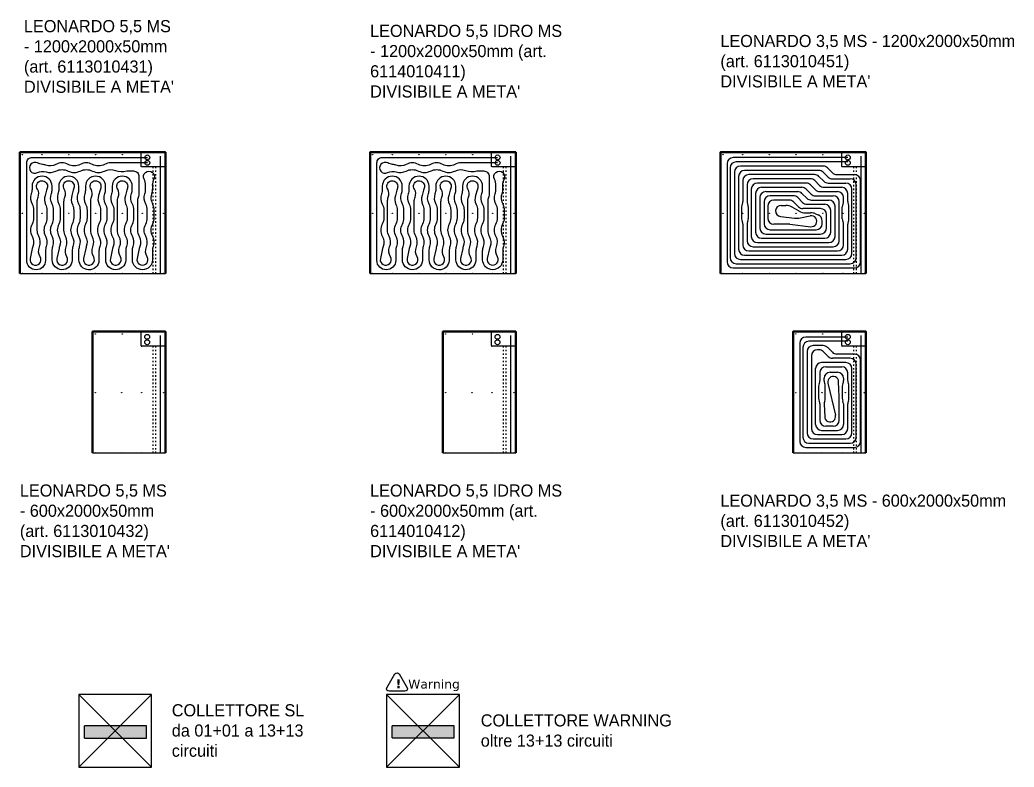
# Model space of a CAD drawing. Extents: x -1 to 18643, y 295 to 13407.
# Drawn here: x -1 to 8196, y 7244 to 13407 of the extents above; entities that cross this region are included whole.
import ezdxf

# ---------------------------------------------------------------- set-up
doc = ezdxf.new("R2010")
doc.units = 0
doc.linetypes.add('ACAD_ISO03W100', pattern=[30, 12, -18])
doc.layers.get('0').update_dxf_attribs({"linetype": 'CONTINUOUS'})
doc.layers.add('COLLETTORE', color=7, linetype='CONTINUOUS')
doc.layers.add('Pannelli Leonardo', color=7, linetype='CONTINUOUS')
doc.styles.add('STYLE1', font='style1')

# ---------------------------------------------------------------- blocks, each defined once
blk = doc.blocks.new('LEO_55_120')
at = {"color": 252, "linetype": 'ACAD_ISO03W100'}
for p, q in [((-103, -120.2), (-103, -1000)), ((-81, -120.2), (-81, -1000))]:
    blk.add_line(p, q, dxfattribs=at)
at = {"color": 254}
blk.add_line((-1200, -1000), (0, -1000), dxfattribs=at)
blk.add_lwpolyline([(0, -1000), (0, -120.2), (-194.2, -120.2, -0.414214), (-199.2, -115.2), (-199.2, 0), (-1200, 0), (-1200, -1000)], format="xyb")
at = {"lineweight": 50}
blk.add_lwpolyline([(-1200, -1000), (-1200, 0), (0, 0), (0, -1000)], dxfattribs=at)
at = {"color": 152}
blk.add_lwpolyline([(-149.1, -87.9), (-451.5, -87.9, 0.123106), (-501.6, -100.4, -0.25), (-601.8, -100.4, 0.25), (-702, -100.4, -0.25), (-802.2, -100.4, 0.25), (-902.4, -100.4, -0.206158), (-986.3, -107.4, 0.054943), (-1014.8, -101.2, -0.095573), (-1054.3, -89.3, 1.665894), (-1056.1, -168.9, -0.181331), (-984.6, -163.1, 0.18735), (-902.4, -155.5, -0.235407), (-802.2, -155.5, 0.235407), (-702, -155.5, -0.235407), (-601.8, -155.5, 0.235407), (-501.6, -155.5, -0.204707), (-412.7, -150.3, 0.147665), (-319, -155.2), (-263.4, -155, -0.416264), (-218.3, -200.1), (-218.3, -337.3, -0.087943), (-224.8, -373.9, 0.094898), (-230.3, -407.7), (-230.3, -643, 0.123106), (-217.8, -693.1, -0.211907), (-211.5, -779.2, 0.033382), (-215.7, -794), (-233.8, -877.8, 1.237925), (-145.6, -877.8, 0.079481), (-150.8, -864.5, -0.228638), (-157.4, -781.8, 0.218067), (-162.6, -693.1, -0.249395), (-162.6, -592.9, 0.122527), (-150.1, -542.8), (-150.1, -477.9, 0.123106), (-162.6, -427.8, -0.206158), (-169.7, -343.8, 0.058149), (-163.4, -314, -0.004694), (-163.2, -272.7, 0.122942), (-175.5, -223.3, -1.662727), (-95.9, -223.2, 0.122732), (-108.2, -272.5, -0.015289), (-108.2, -311.8, -0.052178), (-111.4, -333.6, 0.108077), (-119.7, -386.5, 0.039531), (-105.7, -431.4, -0.112856), (-95, -477.9), (-95, -540.3, -0.120224), (-108.1, -594, 0.246985), (-107.5, -693.1, -0.209833), (-101, -778.4, 0.084544), (-107, -813.7), (-107, -887.3, -1), (-272.3, -887.3), (-272.3, -850.5), (-272.3, -813.7, -0.084544), (-266.3, -778.4, 0.209833), (-272.9, -693.1, -0.25), (-272.9, -592.9, 0.123106), (-260.3, -542.8), (-260.3, -477.9, 0.129886), (-272.9, -427.8, -0.213841), (-278.9, -341, 0.095072), (-273.4, -307.2), (-273.4, -280.7, 0.414214), (-356.1, -198, 0.414214), (-438.7, -280.7), (-438.7, -307.2, -0.087689), (-445.2, -343.7, 0.206502), (-438.2, -427.8, -0.123106), (-425.7, -477.9), (-425.7, -542.8, -0.123106), (-438.2, -592.9, 0.25), (-438.2, -693.1, -0.218013), (-432, -779.2, 0.047955), (-436.2, -794), (-454.2, -877.8, 1.462069), (-371.2, -864.5, -0.229238), (-377.8, -781.8, 0.218664), (-383.1, -693.1, -0.123106), (-395.6, -643), (-395.6, -407.7, -0.087918), (-389.1, -371.1, 0.246357), (-393.3, -306.1, -0.505168), (-369.4, -237.6, -0.50415), (-311, -280.5, -0.055041), (-313.4, -295.6), (-318.6, -314.3), (-330.3, -356.6, 0.200249), (-326.1, -431.4, -0.113148), (-315.5, -477.9), (-315.5, -542.8, -0.123106), (-328, -592.9, 0.25), (-328, -693.1, -0.209833), (-321.5, -778.4, 0.084544), (-327.5, -813.7), (-327.5, -892.3, -0.972507), (-492.8, -887.3), (-492.8, -813.7, -0.084544), (-486.8, -778.4, 0.209833), (-493.3, -693.1, -0.25), (-493.3, -592.9, 0.123106), (-480.8, -542.8), (-480.8, -477.9, 0.123106), (-493.3, -427.8, -0.213841), (-499.3, -341, 0.10569), (-493.8, -307.2), (-493.8, -280.7, 0.414214), (-576.5, -198, 0.414214), (-659.2, -280.7), (-659.2, -307.2, -0.087689), (-665.6, -343.7, 0.206502), (-658.6, -427.8, -0.123106), (-646.1, -477.9), (-646.1, -542.8, -0.123106), (-658.6, -592.9, 0.25), (-658.6, -693.1, -0.218013), (-652.4, -779.2, 0.047955), (-656.6, -794), (-674.6, -877.8, 1.462069), (-591.7, -864.5, -0.229238), (-598.3, -781.8, 0.218664), (-603.5, -693.1, -0.123106), (-616.1, -643), (-616.1, -407.7, -0.087918), (-609.6, -371.1, 0.246357), (-613.7, -306.1, -0.505168), (-589.8, -237.6, -0.50415), (-531.4, -280.5, -0.055041), (-533.9, -295.6), (-539, -314.3), (-550.8, -356.6, 0.200249), (-546.6, -431.4, -0.113148), (-535.9, -477.9), (-535.9, -542.8, -0.123106), (-548.4, -592.9, 0.25), (-548.4, -693.1, -0.209833), (-541.9, -778.4, 0.084544), (-547.9, -813.7), (-547.9, -892.3, -0.977869), (-713.2, -887.3), (-713.2, -813.7, -0.084544), (-707.2, -778.4, 0.209833), (-713.7, -693.1, -0.25), (-713.7, -592.9, 0.123106), (-701.2, -542.8), (-701.2, -477.9, 0.123106), (-713.7, -427.8, -0.213841), (-719.8, -341, 0.119449), (-714.3, -307.2), (-714.3, -280.7, 0.414214), (-796.9, -198, 0.414214), (-879.6, -280.7), (-879.6, -307.2, -0.087689), (-886, -343.7, 0.206502), (-879.1, -427.8, -0.123106), (-866.6, -477.9), (-866.6, -542.8, -0.123106), (-879.1, -592.9, 0.25), (-879.1, -693.1, -0.218013), (-872.8, -779.2, 0.047955), (-877.1, -794), (-895.1, -877.8, 1.462069), (-812.1, -864.5, -0.229238), (-818.7, -781.8, 0.218664), (-824, -693.1, -0.123106), (-836.5, -643), (-836.5, -407.7, -0.087918), (-830, -371.1, 0.246357), (-834.1, -306.1, -0.505168), (-810.3, -237.6, -0.50415), (-751.8, -280.5, -0.055041), (-754.3, -295.6), (-759.5, -314.3), (-771.2, -356.6, 0.200249), (-767, -431.4, -0.113148), (-756.4, -477.9), (-756.3, -542.8, -0.123106), (-768.9, -592.9, 0.25), (-768.9, -693.1, -0.209833), (-762.3, -778.4, 0.084544), (-768.3, -813.7), (-768.3, -892.3, -0.971021), (-933.7, -887.3), (-933.7, -813.7, -0.084544), (-927.7, -778.4, 0.209833), (-934.2, -693.1, -0.25), (-934.2, -592.9, 0.123106), (-921.7, -542.8), (-921.7, -477.9, 0.123105), (-934.2, -427.8, -0.213841), (-940.2, -341, 0.080998), (-934.7, -307.2), (-934.7, -280.7, 0.414214), (-1017.4, -198, 0.414214), (-1100, -280.7), (-1100, -307.2, -0.087689), (-1106.5, -343.7, 0.206502), (-1099.5, -427.8, -0.123106), (-1087, -477.9), (-1087, -542.8, -0.123106), (-1099.5, -592.9, 0.25), (-1099.5, -693.1, -0.218013), (-1093.3, -779.2, 0.047955), (-1097.5, -794), (-1115.5, -877.8, 1.462069), (-1032.5, -864.5, -0.229238), (-1039.1, -781.8, 0.218664), (-1044.4, -693.1, -0.123106), (-1056.9, -643), (-1056.9, -407.7, -0.087918), (-1050.4, -371.1, 0.246357), (-1054.6, -306.1, -0.505168), (-1030.7, -237.6, -0.50415), (-972.3, -280.5, -0.055041), (-974.7, -295.6), (-979.9, -314.3), (-991.6, -356.6, 0.200249), (-987.5, -431.4, -0.113148), (-976.8, -477.9), (-976.8, -542.8, -0.123106), (-989.3, -592.9, 0.25), (-989.3, -693.1, -0.209833), (-982.8, -778.4, 0.084544), (-988.8, -813.7), (-988.8, -892.3, -1), (-1144.1, -892.3), (-1144.1, -88.1, -0.414214), (-1099, -43), (-149.1, -43)], format="xyb", dxfattribs=at)
at = {"color": 30}
blk.add_lwpolyline([(-39.9, -1000), (-39.9, -33.1)], dxfattribs=at)
for centre in [(-1178.7, -20), (-1016.9, -20), (-796.4, -20), (-576, -20), (-355.5, -20), (-1178.7, -504), (-1016.9, -504), (-796.4, -504), (-576, -504), (-355.5, -504), (-190.2, -504), (-13.8, -504), (-1178.7, -1000), (-1016.9, -1000), (-796.4, -1000), (-576, -1000), (-355.5, -1000), (-190.2, -1000), (-13.8, -1000)]:
    blk.add_circle(centre, 1.75)
at = {"color": 11}
blk.add_circle((-149.1, -43), 20, dxfattribs=at)
at = {"color": 161}
blk.add_circle((-149.1, -87.9), 20, dxfattribs=at)
blk = doc.blocks.new('LEO_55_120_IDRO')
at = {"color": 252, "linetype": 'ACAD_ISO03W100'}
for p, q in [((-103, -120.2), (-103, -1000)), ((-81, -120.2), (-81, -1000))]:
    blk.add_line(p, q, dxfattribs=at)
at = {"color": 254}
blk.add_line((-1200, -1000), (0, -1000), dxfattribs=at)
blk.add_lwpolyline([(0, -1000), (0, -120.2), (-194.2, -120.2, -0.414214), (-199.2, -115.2), (-199.2, 0), (-1200, 0), (-1200, -1000)], format="xyb")
at = {"lineweight": 50}
blk.add_lwpolyline([(-1200, -1000), (-1200, 0), (0, 0), (0, -1000)], dxfattribs=at)
at = {"color": 93}
blk.add_lwpolyline([(-149.1, -87.9), (-451.5, -87.9, 0.123106), (-501.6, -100.4, -0.25), (-601.8, -100.4, 0.25), (-702, -100.4, -0.25), (-802.2, -100.4, 0.25), (-902.4, -100.4, -0.206158), (-986.3, -107.4, 0.054943), (-1014.8, -101.2, -0.095573), (-1054.3, -89.3, 1.665894), (-1056.1, -168.9, -0.181331), (-984.6, -163.1, 0.18735), (-902.4, -155.5, -0.235407), (-802.2, -155.5, 0.235407), (-702, -155.5, -0.235407), (-601.8, -155.5, 0.235407), (-501.6, -155.5, -0.204707), (-412.7, -150.3, 0.147665), (-319, -155.2), (-263.4, -155, -0.416264), (-218.3, -200.1), (-218.3, -337.3, -0.087943), (-224.8, -373.9, 0.094898), (-230.3, -407.7), (-230.3, -643, 0.123106), (-217.8, -693.1, -0.211907), (-211.5, -779.2, 0.033382), (-215.7, -794), (-233.8, -877.8, 1.237925), (-145.6, -877.8, 0.079481), (-150.8, -864.5, -0.228638), (-157.4, -781.8, 0.218067), (-162.6, -693.1, -0.249395), (-162.6, -592.9, 0.122527), (-150.1, -542.8), (-150.1, -477.9, 0.123106), (-162.6, -427.8, -0.206158), (-169.7, -343.8, 0.058149), (-163.4, -314, -0.004694), (-163.2, -272.7, 0.122942), (-175.5, -223.3, -1.662727), (-95.9, -223.2, 0.122732), (-108.2, -272.5, -0.015289), (-108.2, -311.8, -0.052178), (-111.4, -333.6, 0.108077), (-119.7, -386.5, 0.039531), (-105.7, -431.4, -0.112856), (-95, -477.9), (-95, -540.3, -0.120224), (-108.1, -594, 0.246985), (-107.5, -693.1, -0.209833), (-101, -778.4, 0.084544), (-107, -813.7), (-107, -887.3, -1), (-272.3, -887.3), (-272.3, -850.5), (-272.3, -813.7, -0.084544), (-266.3, -778.4, 0.209833), (-272.9, -693.1, -0.25), (-272.9, -592.9, 0.123106), (-260.3, -542.8), (-260.3, -477.9, 0.129886), (-272.9, -427.8, -0.213841), (-278.9, -341, 0.095072), (-273.4, -307.2), (-273.4, -280.7, 0.414214), (-356.1, -198, 0.414214), (-438.7, -280.7), (-438.7, -307.2, -0.087689), (-445.2, -343.7, 0.206502), (-438.2, -427.8, -0.123106), (-425.7, -477.9), (-425.7, -542.8, -0.123106), (-438.2, -592.9, 0.25), (-438.2, -693.1, -0.218013), (-432, -779.2, 0.047955), (-436.2, -794), (-454.2, -877.8, 1.462069), (-371.2, -864.5, -0.229238), (-377.8, -781.8, 0.218664), (-383.1, -693.1, -0.123106), (-395.6, -643), (-395.6, -407.7, -0.087918), (-389.1, -371.1, 0.246357), (-393.3, -306.1, -0.505168), (-369.4, -237.6, -0.50415), (-311, -280.5, -0.055041), (-313.4, -295.6), (-318.6, -314.3), (-330.3, -356.6, 0.200249), (-326.1, -431.4, -0.113148), (-315.5, -477.9), (-315.5, -542.8, -0.123106), (-328, -592.9, 0.25), (-328, -693.1, -0.209833), (-321.5, -778.4, 0.084544), (-327.5, -813.7), (-327.5, -892.3, -0.972507), (-492.8, -887.3), (-492.8, -813.7, -0.084544), (-486.8, -778.4, 0.209833), (-493.3, -693.1, -0.25), (-493.3, -592.9, 0.123106), (-480.8, -542.8), (-480.8, -477.9, 0.123106), (-493.3, -427.8, -0.213841), (-499.3, -341, 0.10569), (-493.8, -307.2), (-493.8, -280.7, 0.414214), (-576.5, -198, 0.414214), (-659.2, -280.7), (-659.2, -307.2, -0.087689), (-665.6, -343.7, 0.206502), (-658.6, -427.8, -0.123106), (-646.1, -477.9), (-646.1, -542.8, -0.123106), (-658.6, -592.9, 0.25), (-658.6, -693.1, -0.218013), (-652.4, -779.2, 0.047955), (-656.6, -794), (-674.6, -877.8, 1.462069), (-591.7, -864.5, -0.229238), (-598.3, -781.8, 0.218664), (-603.5, -693.1, -0.123106), (-616.1, -643), (-616.1, -407.7, -0.087918), (-609.6, -371.1, 0.246357), (-613.7, -306.1, -0.505168), (-589.8, -237.6, -0.50415), (-531.4, -280.5, -0.055041), (-533.9, -295.6), (-539, -314.3), (-550.8, -356.6, 0.200249), (-546.6, -431.4, -0.113148), (-535.9, -477.9), (-535.9, -542.8, -0.123106), (-548.4, -592.9, 0.25), (-548.4, -693.1, -0.209833), (-541.9, -778.4, 0.084544), (-547.9, -813.7), (-547.9, -892.3, -0.977869), (-713.2, -887.3), (-713.2, -813.7, -0.084544), (-707.2, -778.4, 0.209833), (-713.7, -693.1, -0.25), (-713.7, -592.9, 0.123106), (-701.2, -542.8), (-701.2, -477.9, 0.123106), (-713.7, -427.8, -0.213841), (-719.8, -341, 0.119449), (-714.3, -307.2), (-714.3, -280.7, 0.414214), (-796.9, -198, 0.414214), (-879.6, -280.7), (-879.6, -307.2, -0.087689), (-886, -343.7, 0.206502), (-879.1, -427.8, -0.123106), (-866.6, -477.9), (-866.6, -542.8, -0.123106), (-879.1, -592.9, 0.25), (-879.1, -693.1, -0.218013), (-872.8, -779.2, 0.047955), (-877.1, -794), (-895.1, -877.8, 1.462069), (-812.1, -864.5, -0.229238), (-818.7, -781.8, 0.218664), (-824, -693.1, -0.123106), (-836.5, -643), (-836.5, -407.7, -0.087918), (-830, -371.1, 0.246357), (-834.1, -306.1, -0.505168), (-810.3, -237.6, -0.50415), (-751.8, -280.5, -0.055041), (-754.3, -295.6), (-759.5, -314.3), (-771.2, -356.6, 0.200249), (-767, -431.4, -0.113148), (-756.4, -477.9), (-756.3, -542.8, -0.123106), (-768.9, -592.9, 0.25), (-768.9, -693.1, -0.209833), (-762.3, -778.4, 0.084544), (-768.3, -813.7), (-768.3, -892.3, -0.971021), (-933.7, -887.3), (-933.7, -813.7, -0.084544), (-927.7, -778.4, 0.209833), (-934.2, -693.1, -0.25), (-934.2, -592.9, 0.123106), (-921.7, -542.8), (-921.7, -477.9, 0.123105), (-934.2, -427.8, -0.213841), (-940.2, -341, 0.080998), (-934.7, -307.2), (-934.7, -280.7, 0.414214), (-1017.4, -198, 0.414214), (-1100, -280.7), (-1100, -307.2, -0.087689), (-1106.5, -343.7, 0.206502), (-1099.5, -427.8, -0.123106), (-1087, -477.9), (-1087, -542.8, -0.123106), (-1099.5, -592.9, 0.25), (-1099.5, -693.1, -0.218013), (-1093.3, -779.2, 0.047955), (-1097.5, -794), (-1115.5, -877.8, 1.462069), (-1032.5, -864.5, -0.229238), (-1039.1, -781.8, 0.218664), (-1044.4, -693.1, -0.123106), (-1056.9, -643), (-1056.9, -407.7, -0.087918), (-1050.4, -371.1, 0.246357), (-1054.6, -306.1, -0.505168), (-1030.7, -237.6, -0.50415), (-972.3, -280.5, -0.055041), (-974.7, -295.6), (-979.9, -314.3), (-991.6, -356.6, 0.200249), (-987.5, -431.4, -0.113148), (-976.8, -477.9), (-976.8, -542.8, -0.123106), (-989.3, -592.9, 0.25), (-989.3, -693.1, -0.209833), (-982.8, -778.4, 0.084544), (-988.8, -813.7), (-988.8, -892.3, -1), (-1144.1, -892.3), (-1144.1, -88.1, -0.414214), (-1099, -43), (-149.1, -43)], format="xyb", dxfattribs=at)
at = {"color": 30}
blk.add_lwpolyline([(-39.9, -1000), (-39.9, -33.1)], dxfattribs=at)
for centre in [(-1178.7, -20), (-1016.9, -20), (-796.4, -20), (-576, -20), (-355.5, -20), (-1178.7, -504), (-1016.9, -504), (-796.4, -504), (-576, -504), (-355.5, -504), (-190.2, -504), (-13.8, -504), (-1178.7, -1000), (-1016.9, -1000), (-796.4, -1000), (-576, -1000), (-355.5, -1000), (-190.2, -1000), (-13.8, -1000)]:
    blk.add_circle(centre, 1.75)
at = {"color": 11}
blk.add_circle((-149.1, -43), 20, dxfattribs=at)
at = {"color": 161}
blk.add_circle((-149.1, -87.9), 20, dxfattribs=at)
blk = doc.blocks.new('LEO_35_120')
at = {"color": 8}
for p, q in [((-150, -45), (-1095, -45)), ((-150, -80), (-1070, -80)), ((-1145, -95), (-1145, -905)), ((-1120, -130), (-1120, -870)), ((-352.8, -115), (-1035, -115)), ((-387.8, -150), (-1000, -150)), ((-276.7, -170.4), (-317.4, -129.6)), ((-1085, -165), (-1085, -835)), ((-1050, -200), (-1050, -800)), ((-1015, -235), (-1015, -406.4)), ((-422.8, -185), (-965, -185)), ((-457.8, -220), (-930, -220)), ((-381.7, -275.4), (-422.4, -234.6)), ((-346.7, -240.4), (-387.4, -199.6)), ((-311.7, -205.4), (-352.4, -164.6)), ((-276.4, -220), (-130, -220)), ((-241.4, -185), (-95, -185)), ((-45, -905), (-45, -235)), ((-980, -270), (-980, -406.4)), ((-945, -305), (-945, -695)), ((-492.8, -255), (-895, -255)), ((-860, -290), (-527.8, -290)), ((-825, -325), (-562.8, -325)), ((-451.7, -345.4), (-492.4, -304.6)), ((-416.7, -310.4), (-457.4, -269.6)), ((-381.4, -325), (-235, -325)), ((-346.4, -290), (-200, -290)), ((-311.4, -255), (-165, -255)), ((-115, -835), (-115, -305)), ((-80, -870), (-80, -270)), ((-910, -340), (-910, -660)), ((-875, -375), (-875, -625)), ((-597.8, -360), (-790, -360)), ((-632.8, -395), (-760, -395)), ((-556.7, -450.4), (-597.4, -409.6)), ((-521.7, -415.4), (-562.4, -374.6)), ((-486.7, -380.4), (-527.4, -339.6)), ((-451.4, -395), (-305, -395)), ((-416.4, -360), (-270, -360)), ((-185, -406.4), (-185, -375)), ((-150, -406.4), (-150, -340)), ((-1025, -450), (-1025, -550)), ((-970, -450), (-970, -550)), ((-840, -410), (-840, -590)), ((-810, -445), (-810, -545)), ((-699.8, -440), (-659.6, -440)), ((-551.9, -485.9), (-607.1, -454.1)), ((-375, -465), (-521.4, -465)), ((-486.4, -430), (-340, -430)), ((-290, -660), (-290, -480)), ((-255, -695), (-255, -445)), ((-220, -730), (-220, -410)), ((-195, -550), (-195, -450)), ((-140, -550), (-140, -450)), ((-705.5, -529.6), (-585.6, -545)), ((-589.1, -545), (-552.6, -545)), ((-553.6, -545.1), (-458.9, -525.9)), ((-499.4, -500), (-456.3, -500)), ((-417, -507.6), (-394.4, -516.8)), ((-360, -590), (-360, -567.8)), ((-325, -625), (-325, -515)), ((-1015, -593.6), (-1015, -765)), ((-980, -593.6), (-980, -730)), ((-790, -640), (-410, -640)), ((-627.5, -595), (-760, -595)), ((-626.9, -595), (-455.1, -614.7)), ((-185, -765), (-185, -593.6)), ((-150, -800), (-150, -593.6)), ((-860, -710), (-340, -710)), ((-825, -675), (-375, -675)), ((-965, -815), (-235, -815)), ((-930, -780), (-270, -780)), ((-895, -745), (-305, -745)), ((-1035, -885), (-165, -885)), ((-1000, -850), (-200, -850)), ((-1095, -955), (-95, -955)), ((-1070, -920), (-130, -920))]:
    blk.add_line(p, q, dxfattribs=at)
at = {"color": 252, "linetype": 'ACAD_ISO03W100'}
for p, q in [((-103, -120.2), (-103, -1000)), ((-81, -120.2), (-81, -1000))]:
    blk.add_line(p, q, dxfattribs=at)
at = {"color": 254}
blk.add_line((-1200, -1000), (0, -1000), dxfattribs=at)
blk.add_lwpolyline([(0, -1000), (0, -120.2), (-194.2, -120.2, -0.414214), (-199.2, -115.2), (-199.2, 0), (-1200, 0), (-1200, -1000)], format="xyb")
at = {"lineweight": 50}
blk.add_lwpolyline([(-1200, -1000), (-1200, 0), (0, 0), (0, -1000)], dxfattribs=at)
at = {"color": 30}
blk.add_lwpolyline([(-39.9, -1000), (-39.9, -33.1)], dxfattribs=at)
for centre in [(-1178.7, -20), (-1016.9, -20), (-796.4, -20), (-576, -20), (-355.5, -20), (-1178.7, -504), (-1016.9, -504), (-796.4, -504), (-576, -504), (-355.5, -504), (-190.2, -504), (-13.8, -504), (-1178.7, -1000), (-1016.9, -1000), (-796.4, -1000), (-576, -1000), (-355.5, -1000), (-190.2, -1000), (-13.8, -1000)]:
    blk.add_circle(centre, 1.75)
at = {"color": 11}
blk.add_circle((-149.1, -43), 20, dxfattribs=at)
at = {"color": 161}
blk.add_circle((-149.1, -87.9), 20, dxfattribs=at)
at = {"color": 8}
for centre, radius, start, end in [((-1095, -95), 50, 90, 180), ((-1070, -130), 50, 90, 180), ((-1035, -165), 50, 90, 180), ((-1000, -200), 50, 90, 180), ((-387.8, -200), 50, 45, 90), ((-352.8, -165), 50, 45, 90), ((-965, -235), 50, 90, 180), ((-930, -270), 50, 90, 180), ((-457.8, -270), 50, 45, 90), ((-422.8, -235), 50, 45, 90), ((-311.4, -205), 50, 225, 270), ((-276.4, -170), 50, 225, 270), ((-241.4, -135), 50, 225, 270), ((-130, -270), 50, 0, 90), ((-95, -235), 50, 0, 90), ((-895, -305), 50, 90, 180), ((-860, -340), 50, 90, 180), ((-825, -375), 50, 90, 180), ((-562.8, -375), 50, 45, 90), ((-527.8, -340), 50, 45, 90), ((-492.8, -305), 50, 45, 90), ((-381.4, -275), 50, 225, 270), ((-346.4, -240), 50, 225, 270), ((-235, -375), 50, 0, 90), ((-200, -340), 50, 0, 90), ((-165, -305), 50, 0, 90), ((-1065, -406.4), 50, 334.15807, 0), ((-930, -406.4), 50, 180, 205.84193), ((-790, -410), 50, 90, 180), ((-760, -445), 50, 90, 180), ((-632.8, -445), 50, 45, 90), ((-597.8, -410), 50, 45, 90), ((-451.4, -345), 50, 225, 270), ((-416.4, -310), 50, 225, 270), ((-305, -445), 50, 0, 90), ((-270, -410), 50, 0, 90), ((-235, -406.4), 50, 334.15807, 0), ((-100, -406.4), 50, 180, 205.84193), ((-975, -450), 50, 154.15807, 180), ((-1020, -450), 50, 0, 25.84193), ((-699.8, -485), 45, 90, 262.49675), ((-659.6, -545), 105, 60, 90), ((-521.4, -415), 50, 225, 270), ((-499.4, -395), 105, 240, 270), ((-486.4, -380), 50, 225, 270), ((-375, -515), 50, 0, 90), ((-340, -480), 50, 0, 90), ((-145, -450), 50, 154.15807, 180), ((-190, -450), 50, 0, 25.84193), ((-975, -550), 50, 180, 205.84193), ((-1065, -593.6), 50, 0, 25.84193), ((-930, -593.6), 50, 154.15807, 180), ((-1020, -550), 50, 334.15807, 0), ((-760, -545), 50, 180, 270), ((-450, -570), 45, 263.4671, 101.47256), ((-456.3, -605), 105, 68, 90), ((-415, -567.8), 55, 0, 68), ((-145, -550), 50, 180, 205.84193), ((-235, -593.6), 50, 0, 25.84193), ((-100, -593.6), 50, 154.15807, 180), ((-190, -550), 50, 334.15807, 0), ((-825, -625), 50, 180, 270), ((-790, -590), 50, 180, 270), ((-410, -590), 50, 270, 0), ((-375, -625), 50, 270, 0), ((-930, -730), 50, 180, 270), ((-895, -695), 50, 180, 270), ((-860, -660), 50, 180, 270), ((-340, -660), 50, 270, 0), ((-305, -695), 50, 270, 0), ((-270, -730), 50, 270, 0), ((-1000, -800), 50, 180, 270), ((-965, -765), 50, 180, 270), ((-235, -765), 50, 270, 0), ((-200, -800), 50, 270, 0), ((-1070, -870), 50, 180, 270), ((-1035, -835), 50, 180, 270), ((-165, -835), 50, 270, 0), ((-130, -870), 50, 270, 0), ((-1095, -905), 50, 180, 270), ((-95, -905), 50, 270, 0)]:
    blk.add_arc(centre, radius, start, end, dxfattribs=at)
blk = doc.blocks.new('LEO_55_60')
at = {"linetype": 'Continuous'}
for p, q in [((-600.5, 0), (-600.5, -1000)), ((-200.3, 0), (-600.5, 0)), ((-200.3, -115.2), (-200.3, 0)), ((-0.5, -120.2), (-195.3, -120.2)), ((-0.5, -1000), (-0.5, -120.2))]:
    blk.add_line(p, q, dxfattribs=at)
at = {"color": 252, "linetype": 'ACAD_ISO03W100'}
for p, q in [((-103, -120.2), (-103, -1000)), ((-81, -120.2), (-81, -1000))]:
    blk.add_line(p, q, dxfattribs=at)
at = {"color": 254, "linetype": 'Continuous'}
blk.add_line((-600.5, -1000), (-0.5, -1000), dxfattribs=at)
at = {"lineweight": 50}
blk.add_lwpolyline([(-600.5, -1000), (-600.5, 0), (0, 0), (0, -1000)], dxfattribs=at)
at = {"color": 30}
blk.add_lwpolyline([(-39.9, -1000), (-39.9, -33.1)], dxfattribs=at)
for centre in [(-578.5, -20), (-356.6, -20), (-578.5, -504), (-361.6, -504), (-196.3, -504), (-14.9, -504), (-578.5, -1000), (-361.6, -1000), (-196.3, -1000), (-14.9, -1000)]:
    blk.add_circle(centre, 1.75)
at = {"color": 11}
blk.add_circle((-150.2, -43), 20, dxfattribs=at)
at = {"color": 161}
blk.add_circle((-150.2, -87.9), 20, dxfattribs=at)
at = {"linetype": 'Continuous'}
blk.add_arc((-195.3, -115.2), 5.01, 180, 270, dxfattribs=at)
blk = doc.blocks.new('LEO_55_60_IDRO')
at = {"linetype": 'Continuous'}
for p, q in [((-600.5, 0), (-600.5, -1000)), ((-200.3, 0), (-600.5, 0)), ((-200.3, -115.2), (-200.3, 0)), ((-0.5, -120.2), (-195.3, -120.2)), ((-0.5, -1000), (-0.5, -120.2))]:
    blk.add_line(p, q, dxfattribs=at)
at = {"color": 252, "linetype": 'ACAD_ISO03W100'}
for p, q in [((-103, -120.2), (-103, -1000)), ((-81, -120.2), (-81, -1000))]:
    blk.add_line(p, q, dxfattribs=at)
at = {"color": 254, "linetype": 'Continuous'}
blk.add_line((-600.5, -1000), (-0.5, -1000), dxfattribs=at)
at = {"lineweight": 50}
blk.add_lwpolyline([(-600.5, -1000), (-600.5, 0), (0, 0), (0, -1000)], dxfattribs=at)
at = {"color": 30}
blk.add_lwpolyline([(-39.9, -1000), (-39.9, -33.1)], dxfattribs=at)
for centre in [(-578.5, -20), (-356.6, -20), (-578.5, -504), (-361.6, -504), (-196.3, -504), (-14.9, -504), (-578.5, -1000), (-356.6, -1000), (-191.3, -1000), (-14.9, -1000)]:
    blk.add_circle(centre, 1.75)
at = {"color": 11}
blk.add_circle((-150.2, -43), 20, dxfattribs=at)
at = {"color": 161}
blk.add_circle((-150.2, -87.9), 20, dxfattribs=at)
at = {"linetype": 'Continuous'}
blk.add_arc((-195.3, -115.2), 5.01, 180, 270, dxfattribs=at)
blk = doc.blocks.new('LEO_35_60')
at = {"linetype": 'Continuous'}
for p, q in [((-600.5, 0), (-600.5, -1000)), ((-200.3, 0), (-600.5, 0)), ((-200.3, -115.2), (-200.3, 0)), ((-0.5, -120.2), (-195.3, -120.2)), ((-0.5, -1000), (-0.5, -120.2))]:
    blk.add_line(p, q, dxfattribs=at)
at = {"color": 8}
for p, q in [((-150.5, -45), (-495.5, -45)), ((-150.5, -80), (-470.5, -80)), ((-545.5, -95), (-545.5, -905)), ((-520.5, -130), (-520.5, -870)), ((-353.2, -115), (-435.5, -115)), ((-388.2, -150), (-400.5, -150)), ((-277.2, -170.4), (-315.9, -131.6)), ((-485.5, -165), (-485.5, -835)), ((-450.5, -200), (-450.5, -800)), ((-312.2, -205.4), (-352.9, -164.6)), ((-130.5, -220), (-276.8, -220)), ((-95.5, -185), (-241.8, -185)), ((-45.5, -905), (-45.5, -235)), ((-415.5, -765), (-415.5, -305)), ((-165.5, -255), (-365.5, -255)), ((-330.5, -290), (-200.5, -290)), ((-115.5, -835), (-115.5, -305)), ((-80.5, -870), (-80.5, -270)), ((-380.5, -340), (-380.5, -404.2)), ((-345.5, -405), (-345.5, -385)), ((-295.5, -335), (-235.5, -335)), ((-185.5, -385), (-185.5, -404.2)), ((-150.5, -404.2), (-150.5, -340)), ((-390.5, -450), (-390.5, -550)), ((-335.5, -550.9), (-335.5, -450.9)), ((-314.3, -425.4), (-251.7, -689.6)), ((-220.5, -534.8), (-225.5, -413.1)), ((-195.5, -450), (-195.5, -550)), ((-140.5, -550), (-140.5, -450)), ((-220.5, -730), (-220.5, -535)), ((-380.5, -595.8), (-380.5, -730)), ((-345.4, -599.4), (-340.4, -702.2)), ((-185.5, -595), (-185.5, -765)), ((-150.5, -800), (-150.5, -595.8)), ((-365.5, -815), (-235.5, -815)), ((-270.5, -780), (-330.5, -780)), ((-435.5, -885), (-165.5, -885)), ((-400.5, -850), (-200.5, -850)), ((-495.5, -955), (-95.5, -955)), ((-470.5, -920), (-130.5, -920))]:
    blk.add_line(p, q, dxfattribs=at)
at = {"color": 252, "linetype": 'ACAD_ISO03W100'}
for p, q in [((-103, -120.2), (-103, -1000)), ((-81, -120.2), (-81, -1000))]:
    blk.add_line(p, q, dxfattribs=at)
at = {"color": 254, "linetype": 'Continuous'}
blk.add_line((-600.5, -1000), (-0.5, -1000), dxfattribs=at)
at = {"lineweight": 50}
blk.add_lwpolyline([(-600.5, -1000), (-600.5, 0), (0, 0), (0, -1000)], dxfattribs=at)
at = {"color": 30}
blk.add_lwpolyline([(-39.9, -1000), (-39.9, -33.1)], dxfattribs=at)
for centre in [(-578.5, -20), (-356.6, -20), (-578.5, -504), (-361.6, -504), (-169.6, -504), (-14.9, -504), (-578.5, -1000), (-361.6, -1000), (-196.3, -1000), (-14.9, -1000)]:
    blk.add_circle(centre, 1.75)
at = {"color": 11}
blk.add_circle((-150.2, -43), 20, dxfattribs=at)
at = {"color": 161}
blk.add_circle((-150.2, -87.9), 20, dxfattribs=at)
at = {"color": 8}
for centre, radius, start, end in [((-495.5, -95), 50, 90, 180), ((-470.5, -130), 50, 90, 180), ((-435.5, -165), 50, 90, 180), ((-400.5, -200), 50, 90, 180), ((-388.2, -200), 50, 45, 90), ((-353.2, -165), 50, 42.13175, 90), ((-276.8, -170), 50, 225, 270), ((-241.8, -135), 50, 225, 270), ((-130.5, -270), 50, 0, 90), ((-95.5, -235), 50, 0, 90), ((-365.5, -305), 50, 90, 180), ((-330.5, -340), 50, 90, 180), ((-200.5, -340), 50, 0, 90), ((-165.5, -305), 50, 0, 90), ((-435.5, -404.2), 55, 335.38002, 360), ((-295.5, -385), 50, 90, 180), ((-290.5, -405), 55, 180, 204.61998), ((-270.5, -415), 45, 2.36562, 193.32244), ((-235.5, -385), 50, 0, 90), ((-240.5, -404.2), 55, 335.38002, 0), ((-95.5, -404.2), 55, 180.82606, 204.61998), ((-335.5, -450), 55, 155.38002, 180), ((-390.5, -450.9), 55, 0, 24.61998), ((-140.5, -450), 55, 155.38002, 180), ((-195.5, -450), 55, 0, 24.61998), ((-335.5, -550), 55, 180, 204.61998), ((-435.5, -595.8), 55, 0, 24.61998), ((-390.5, -550.9), 55, 335.38002, 0), ((-140.5, -550), 55, 180, 204.61998), ((-240.5, -595.8), 55, 0.82606, 24.61998), ((-95.5, -595.8), 55, 155.38002, 179.17394), ((-195.5, -550), 55, 335.38002, 0), ((-290.5, -596.7), 55, 155.38002, 182.77737), ((-330.5, -730), 50, 180, 270), ((-295.5, -700), 45, 182.77737, 13.32244), ((-270.5, -730), 50, 270, 0), ((-400.5, -800), 50, 180, 270), ((-365.5, -765), 50, 180, 270), ((-235.5, -765), 50, 270, 0), ((-200.5, -800), 50, 270, 0), ((-470.5, -870), 50, 180, 270), ((-435.5, -835), 50, 180, 270), ((-165.5, -835), 50, 270, 0), ((-130.5, -870), 50, 270, 0), ((-495.5, -905), 50, 180, 270), ((-95.5, -905), 50, 270, 0)]:
    blk.add_arc(centre, radius, start, end, dxfattribs=at)
at = {"linetype": 'Continuous'}
blk.add_arc((-195.3, -115.2), 5.01, 180, 270, dxfattribs=at)
blk = doc.blocks.new('collettore')
at = {"color": 1}
for p, q in [((600, 600), (0, 600)), ((0, 600), (0, 0)), ((0, 600), (600, 0)), ((600, 600), (0, 0)), ((600, 0), (600, 600)), ((557.237855, 340.191802), (46.237855, 340.191802)), ((46.237855, 240.191802), (46.237855, 340.191802)), ((557.237855, 240.191802), (557.237855, 340.191802)), ((46.237855, 240.191802), (557.237855, 240.191802)), ((0, 0), (600, 0))]:
    blk.add_line(p, q, dxfattribs=at)
blk.add_solid([(46.237855, 240.191802), (557.237855, 240.191802), (46.237855, 340.191802), (557.237855, 340.191802)], dxfattribs=at)
blk = doc.blocks.new('collettore_W')
at = {"layer": 'COLLETTORE', "color": 30, "true_color": 0xf8991e}
for p, q in [((600, 600), (0, 600)), ((0, 600), (0, 0)), ((0, 600), (600, 0)), ((600, 600), (0, 0)), ((600, 0), (600, 600)), ((557.2, 340.2), (46.2, 340.2)), ((46.2, 240.2), (46.2, 340.2)), ((557.2, 240.2), (557.2, 340.2)), ((46.2, 240.2), (557.2, 240.2)), ((0, 0), (600, 0))]:
    blk.add_line(p, q, dxfattribs=at)
at = {"layer": 'COLLETTORE', "color": 30, "linetype": 'Continuous', "true_color": 0xf8991e}
blk.add_lwpolyline([(151.3, 625.2), (20.5, 625.2, -0.57735), (3.2, 655.2), (68.6, 768.4, -0.57735), (103.2, 768.4), (168.6, 655.2, -0.57735)], format="xyb", close=True, dxfattribs=at)
at = {"layer": 'COLLETTORE', "color": 30, "true_color": 0xf8991e}
blk.add_solid([(46.2, 240.2), (557.2, 240.2), (46.2, 340.2), (557.2, 340.2)], dxfattribs=at)
at = {"layer": 'COLLETTORE', "linetype": 'Continuous', "char_height": 74, "attachment_point": 1}
for s, insert in [('{\\fVerdana|b1|i0|c0|p34;\\C30;\\c2005496;!}', (74.8, 724.1)), ('{\\fVerdana|b0|i0|c0|p34;\\C30;\\c2005496;Warning}', (178.2, 722))]:
    blk.add_mtext_dynamic_manual_height_columns(s, width=535.018, gutter_width=5, heights=[339.5], dxfattribs=dict(at, insert=insert))

msp = doc.modelspace()

# ---------------------------------------------------------------- block references
at = {"layer": 'COLLETTORE', "color": 30, "linetype": 'Continuous', "true_color": 0xf8991e}
msp.add_blockref('collettore_W', (3022.6, 7243.9), dxfattribs=at)
at = {"layer": 'COLLETTORE', "linetype": 'Continuous'}
msp.add_blockref('collettore', (484.8, 7243.9), dxfattribs=at)
at = {"layer": 'Pannelli Leonardo', "linetype": 'Continuous'}
for name, p in [('LEO_55_120', (1199.5, 12316)), ('LEO_55_120_IDRO', (4086.9, 12316)), ('LEO_35_120', (6974.4, 12316)), ('LEO_55_60', (1199.5, 10836)), ('LEO_55_60_IDRO', (4087.4, 10836)), ('LEO_35_60', (6974.8, 10836))]:
    msp.add_blockref(name, p, dxfattribs=at)

# ---------------------------------------------------------------- texts
at = {"layer": 'Pannelli Leonardo', "char_height": 100, "attachment_point": 4, "style": 'STYLE1'}
for s, insert, width in [("LEONARDO 5,5 MS -\\~1200x2000x50mm\\P(art. 6113010431)\\PDIVISIBILE A META'", (33.1, 13104.9), 1409.25), ("LEONARDO 5,5 IDRO MS -\\~1200x2000x50mm (art. 6114010411)\\PDIVISIBILE A META' ", (2886.9, 13065.9), 1954.522), ("LEONARDO 3,5 MS -\\~1200x2000x50mm\\P(art. 6113010451)\\PDIVISIBILE A META'", (5774.4, 13065.9), 2795.404), ("LEONARDO 5,5 MS -\\~600x2000x50mm\\P(art. 6113010432)\\PDIVISIBILE A META'", (-0.5, 9274.6), 2098.677), ("LEONARDO 5,5 IDRO MS -\\~600x2000x50mm (art. 6114010412)\\PDIVISIBILE A META'", (2886.9, 9274.6), 1879.864), ("LEONARDO 3,5 MS -\\~600x2000x50mm\\P(art. 6113010452)\\PDIVISIBILE A META'", (5774.4, 9274.6), 2815.22), ('COLLETTORE SL da 01+01 a 13+13 circuiti', (1251.9, 7545.3), 1175.164), ('COLLETTORE WARNING oltre 13+13 circuiti', (3798.9, 7545.3), 1658.322)]:
    msp.add_mtext(s, dxfattribs=dict(at, insert=insert, width=width))

doc.saveas('drawing.dxf')
